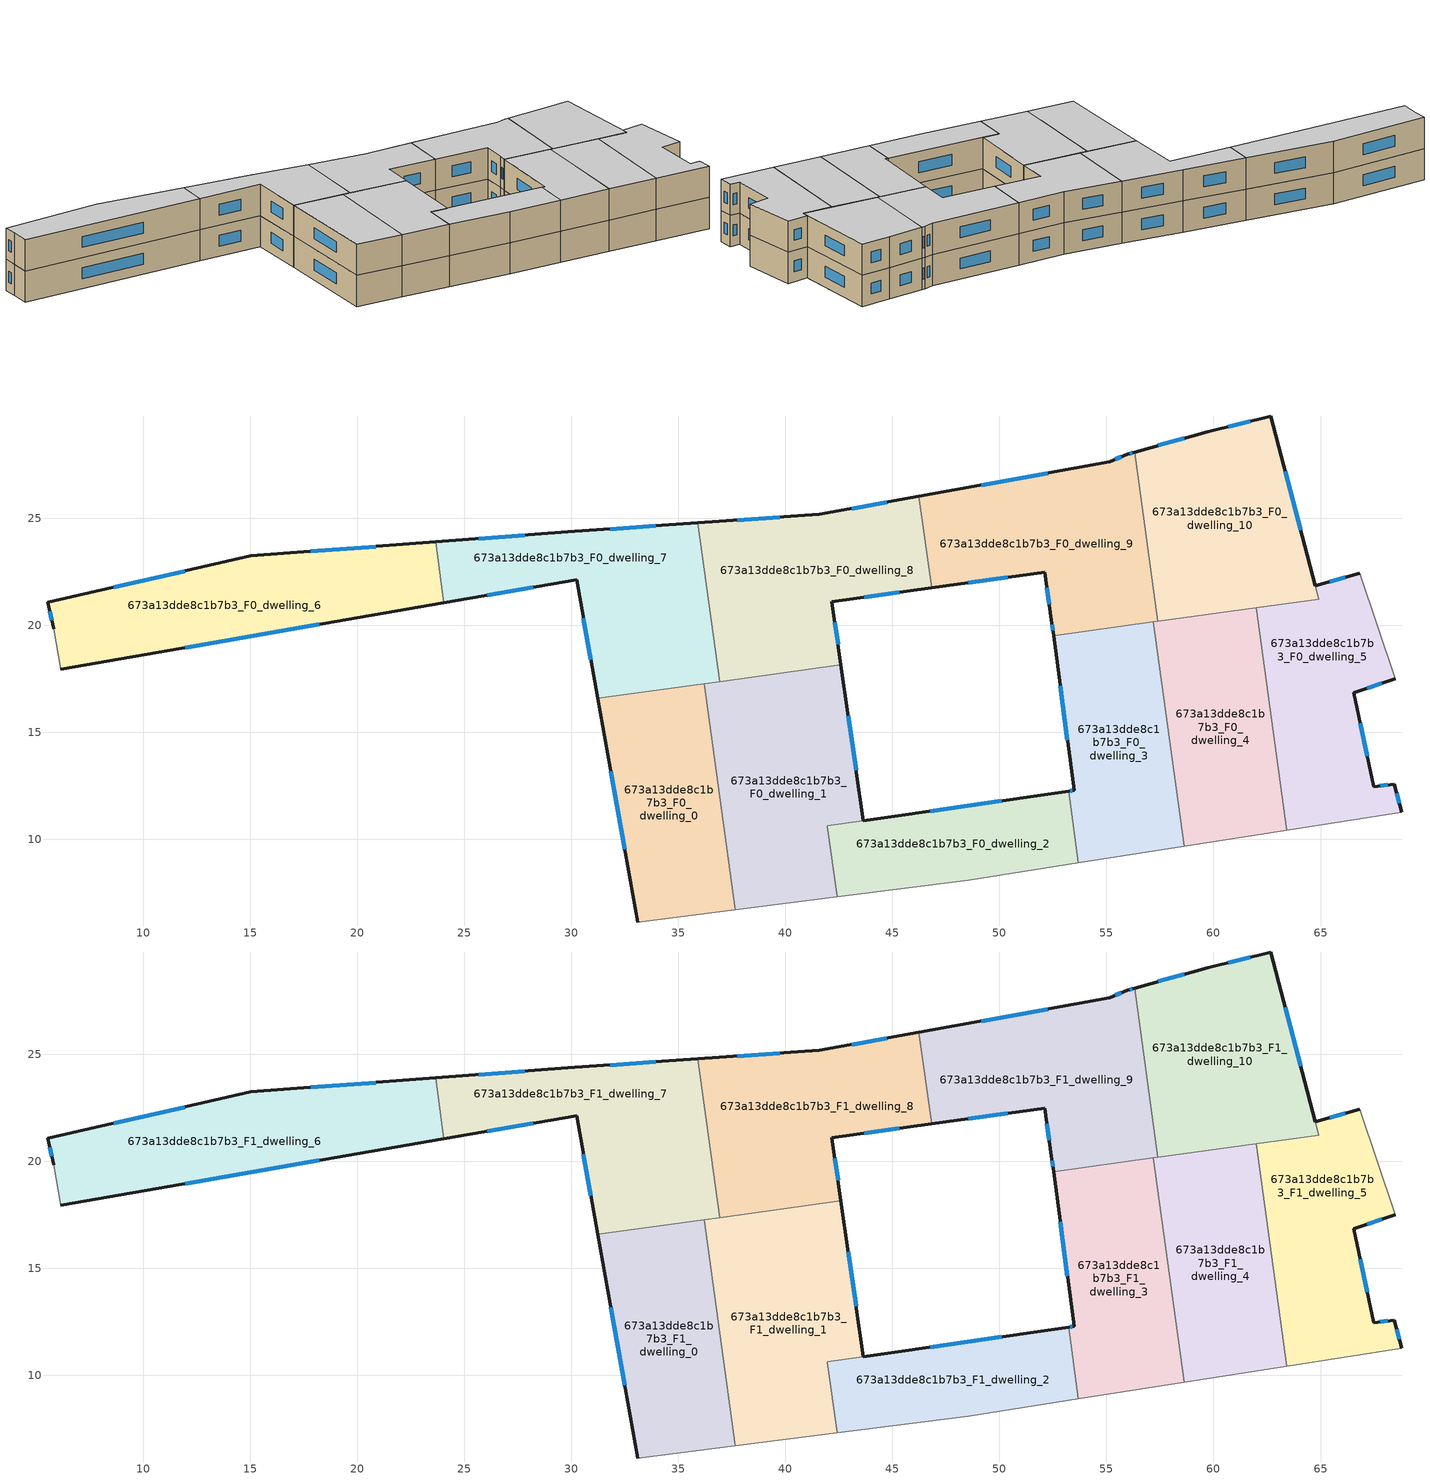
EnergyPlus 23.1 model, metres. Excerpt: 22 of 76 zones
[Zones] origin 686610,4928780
673a13dde8c1b7b3_F0_dwelling_0
 floor ground (EU_floor_Construction): 36.22,17.27 37.67,6.71 33.11,6.13 31.24,16.58 z0
 wall outside (EU_wall_Construction): 31.24,16.58 33.11,6.13 z0:3
 wall to 673a13dde8c1b7b3_F0_dwelling_1 (EU_wall_Construction): 37.67,6.71 36.22,17.27 z0:3
 wall adiabatic (EU_wall_Construction): 33.11,6.13 37.67,6.71 z0:3
 wall to 673a13dde8c1b7b3_F0_dwelling_7 (EU_wall_Construction): 36.22,17.27 31.24,16.58 z0:3
 window (EU_Window_Construction): 31.85,13.18 32.5,9.53 z0.98:2.02
673a13dde8c1b7b3_F0_dwelling_1
 floor ground (EU_floor_Construction): 42.6,18.14 43.64,10.86 41.96,10.62 42.41,7.31 37.67,6.71 36.22,17.27 z0
 wall outside (EU_wall_Construction): 43.64,10.86 42.6,18.14 z0:3
 wall to 673a13dde8c1b7b3_F0_dwelling_2 (EU_wall_Construction): 41.96,10.62 43.64,10.86 / 42.41,7.31 41.96,10.61 z0:3
 wall adiabatic (EU_wall_Construction): 37.67,6.71 42.41,7.31 z0:3
 wall to 673a13dde8c1b7b3_F0_dwelling_8 (EU_wall_Construction): 42.6,18.14 36.93,17.37 z0:3
 wall to 673a13dde8c1b7b3_F0_dwelling_7 (EU_wall_Construction): 36.93,17.37 36.22,17.27 z0:3
 window (EU_Window_Construction): 43.3,13.23 42.94,15.77 z0.98:2.02
673a13dde8c1b7b3_F0_dwelling_10
 floor ground (EU_floor_Construction): 62.67,29.77 64.93,21.21 57.4,20.17 56.32,28.08 59.74,29.04 z0
 wall outside (EU_wall_Construction): 64.76,21.84 62.67,29.77 59.74,29.04 56.32,28.08 z0:3
 wall to 673a13dde8c1b7b3_F0_dwelling_9 (EU_wall_Construction): 56.32,28.08 57.4,20.17 z0:3
 wall to 673a13dde8c1b7b3_F0_dwelling_5 (EU_wall_Construction): 64.93,21.21 64.76,21.84 / 62.01,20.81 64.92,21.21 z0:3
 wall to 673a13dde8c1b7b3_F0_dwelling_4 (EU_wall_Construction): 57.4,20.17 62.01,20.81 z0:3
 window (EU_Window_Construction): 58.63,28.73 57.43,28.39 / 61.72,29.53 60.69,29.28 / 64.08,24.42 63.35,27.19 z0.98:2.02
673a13dde8c1b7b3_F0_dwelling_2
 floor ground (EU_floor_Construction): 53.23,12.24 53.69,8.89 48.54,8.08 42.41,7.31 41.96,10.61 z0
 wall outside (EU_wall_Construction): 53.23,12.24 43.65,10.86 z0:3
 wall to 673a13dde8c1b7b3_F0_dwelling_3 (EU_wall_Construction): 53.69,8.89 53.23,12.24 z0:3
 wall adiabatic (EU_wall_Construction): 42.41,7.31 48.54,8.08 53.69,8.89 z0:3
 window (EU_Window_Construction): 50.11,11.79 46.76,11.31 z0.98:2.02
673a13dde8c1b7b3_F0_dwelling_3
 floor ground (EU_floor_Construction): 57.2,20.15 58.64,9.67 53.69,8.89 53.23,12.24 53.49,12.28 52.53,19.51 z0
 wall outside (EU_wall_Construction): 52.53,19.51 53.49,12.28 53.23,12.24 z0:3
 wall to 673a13dde8c1b7b3_F0_dwelling_4 (EU_wall_Construction): 58.64,9.67 57.2,20.15 z0:3
 wall adiabatic (EU_wall_Construction): 53.69,8.89 58.64,9.67 z0:3
 wall to 673a13dde8c1b7b3_F0_dwelling_9 (EU_wall_Construction): 57.2,20.15 52.53,19.51 z0:3
 window (EU_Window_Construction): 52.84,17.16 53.18,14.63 / 53.41,12.27 53.32,12.26 z0.98:2.02
673a13dde8c1b7b3_F0_dwelling_4
 floor ground (EU_floor_Construction): 62.01,20.81 63.43,10.42 58.64,9.67 57.2,20.15 z0
 wall to 673a13dde8c1b7b3_F0_dwelling_5 (EU_wall_Construction): 63.43,10.42 62.01,20.81 z0:3
 wall adiabatic (EU_wall_Construction): 58.64,9.67 63.43,10.42 z0:3
 wall to 673a13dde8c1b7b3_F0_dwelling_9 (EU_wall_Construction): 57.4,20.18 57.2,20.15 z0:3
673a13dde8c1b7b3_F0_dwelling_5
 floor ground (EU_floor_Construction): 66.83,22.43 68.49,17.5 66.55,16.85 67.48,12.45 68.44,12.57 68.8,11.26 63.43,10.42 62.01,20.81 64.93,21.21 64.76,21.84 z0
 wall outside (EU_wall_Construction): 66.83,22.43 64.76,21.84 / 68.8,11.26 68.44,12.57 67.48,12.45 66.55,16.85 68.49,17.5 z0:3
 wall adiabatic (EU_wall_Construction): 63.43,10.42 68.8,11.26 / 68.49,17.5 66.83,22.43 z0:3
 window (EU_Window_Construction): 66.16,22.24 65.44,22.03 / 67.18,17.06 67.86,17.29 / 67.18,13.88 66.85,15.42 / 68.13,12.53 67.79,12.49 / 68.68,11.69 68.56,12.14 z0.98:2.02
673a13dde8c1b7b3_F0_dwelling_6
 floor ground (EU_floor_Construction): 23.66,23.88 24.05,21.05 6.15,17.94 5.81,19.82 5.53,21.06 15.02,23.23 z0
 wall outside (EU_wall_Construction): 6.15,17.94 24.05,21.05 / 23.66,23.88 15.02,23.23 5.53,21.06 5.81,19.82 z0:3
 wall adiabatic (EU_wall_Construction): 5.81,19.82 6.15,17.94 z0:3
 wall to 673a13dde8c1b7b3_F0_dwelling_7 (EU_wall_Construction): 24.05,21.05 23.66,23.88 z0:3
 window (EU_Window_Construction): 11.97,18.95 18.23,20.04 / 5.62,20.66 5.72,20.23 / 11.94,22.53 8.62,21.77 / 20.85,23.67 17.83,23.44 z0.98:2.02
673a13dde8c1b7b3_F0_dwelling_7
 floor ground (EU_floor_Construction): 35.92,24.78 36.93,17.37 31.24,16.58 30.24,22.12 24.05,21.05 23.66,23.88 29.84,24.35 z0
 wall outside (EU_wall_Construction): 24.05,21.05 30.24,22.12 31.24,16.58 / 35.92,24.78 29.84,24.35 23.66,23.88 z0:3
 wall to 673a13dde8c1b7b3_F0_dwelling_8 (EU_wall_Construction): 36.93,17.37 35.92,24.78 z0:3
 window (EU_Window_Construction): 30.57,20.32 30.91,18.38 / 26.06,21.4 28.23,21.77 / 27.83,24.2 25.67,24.04 / 33.94,24.64 31.82,24.49 z0.98:2.02
673a13dde8c1b7b3_F0_dwelling_8
 floor ground (EU_floor_Construction): 46.24,26.01 46.83,21.74 42.17,21.1 42.6,18.14 36.93,17.37 35.92,24.78 41.58,25.17 z0
 wall outside (EU_wall_Construction): 42.6,18.14 42.17,21.1 46.83,21.74 / 46.24,26.01 41.58,25.17 35.92,24.78 z0:3
 wall to 673a13dde8c1b7b3_F0_dwelling_9 (EU_wall_Construction): 46.83,21.74 46.24,26.01 z0:3
 window (EU_Window_Construction): 43.69,21.31 45.31,21.53 / 42.46,19.1 42.31,20.14 / 39.74,25.04 37.76,24.9 / 44.73,25.74 43.1,25.44 z0.98:2.02
673a13dde8c1b7b3_F0_dwelling_9
 floor ground (EU_floor_Construction): 56.32,28.08 57.4,20.17 52.53,19.51 52.43,20.26 52.11,22.46 46.83,21.74 46.24,26.01 55.15,27.62 55.96,27.98 z0
 wall outside (EU_wall_Construction): 46.83,21.74 52.11,22.46 52.43,20.26 52.53,19.51 / 56.32,28.08 55.96,27.98 55.15,27.62 46.24,26.01 z0:3
 window (EU_Window_Construction): 52.46,20.02 52.5,19.75 / 52.22,21.75 52.33,20.98 / 48.55,21.97 50.39,22.23 / 52.25,27.1 49.14,26.54 / 55.7,27.86 55.42,27.74 / 56.2,28.05 56.08,28.01 z0.98:2.02
673a13dde8c1b7b3_F1_dwelling_0
 floor to 673a13dde8c1b7b3_F0_dwelling_0 (EU_floor_Construction): 36.22,17.27 37.67,6.71 33.11,6.13 31.24,16.58 z3
 wall outside (EU_wall_Construction): 31.24,16.58 33.11,6.13 z3:6
 wall to 673a13dde8c1b7b3_F1_dwelling_1 (EU_wall_Construction): 37.67,6.71 36.22,17.27 z3:6
 wall adiabatic (EU_wall_Construction): 33.11,6.13 37.67,6.71 z3:6
 wall to 673a13dde8c1b7b3_F1_dwelling_7 (EU_wall_Construction): 36.22,17.27 31.24,16.58 z3:6
 window (EU_Window_Construction): 31.85,13.18 32.5,9.53 z3.98:5.02
 ceiling to 673a13dde8c1b7b3_F2_dwelling_0 (EU_floor_Construction): 37.67,6.71 36.22,17.27 31.24,16.58 33.11,6.13 z6
673a13dde8c1b7b3_F1_dwelling_1
 floor to 673a13dde8c1b7b3_F0_dwelling_1 (EU_floor_Construction): 42.6,18.14 43.64,10.86 41.96,10.62 42.41,7.31 37.67,6.71 36.22,17.27 z3
 wall outside (EU_wall_Construction): 43.64,10.86 42.6,18.14 z3:6
 wall to 673a13dde8c1b7b3_F1_dwelling_2 (EU_wall_Construction): 41.96,10.62 43.64,10.86 / 42.41,7.31 41.96,10.61 z3:6
 wall adiabatic (EU_wall_Construction): 37.67,6.71 42.41,7.31 z3:6
 wall to 673a13dde8c1b7b3_F1_dwelling_8 (EU_wall_Construction): 42.6,18.14 36.93,17.37 z3:6
 wall to 673a13dde8c1b7b3_F1_dwelling_7 (EU_wall_Construction): 36.93,17.37 36.22,17.27 z3:6
 window (EU_Window_Construction): 43.3,13.23 42.94,15.77 z3.98:5.02
 ceiling to 673a13dde8c1b7b3_F2_dwelling_1 (EU_floor_Construction): 42.41,7.31 41.96,10.62 43.64,10.86 42.6,18.14 36.22,17.27 37.67,6.71 z6
673a13dde8c1b7b3_F1_dwelling_10
 floor to 673a13dde8c1b7b3_F0_dwelling_10 (EU_floor_Construction): 62.67,29.77 64.92,21.21 57.4,20.17 56.32,28.08 59.74,29.04 z3
 wall outside (EU_wall_Construction): 64.76,21.84 62.67,29.77 59.74,29.04 56.32,28.08 z3:6
 wall to 673a13dde8c1b7b3_F1_dwelling_9 (EU_wall_Construction): 56.32,28.08 57.4,20.17 z3:6
 wall to 673a13dde8c1b7b3_F1_dwelling_5 (EU_wall_Construction): 64.93,21.21 64.76,21.84 / 62.01,20.81 64.92,21.21 z3:6
 wall to 673a13dde8c1b7b3_F1_dwelling_4 (EU_wall_Construction): 57.4,20.17 62.01,20.81 z3:6
 window (EU_Window_Construction): 58.63,28.73 57.43,28.39 / 61.72,29.53 60.69,29.28 / 64.08,24.42 63.35,27.19 z3.98:5.02
 ceiling to 673a13dde8c1b7b3_F2_dwelling_10 (EU_floor_Construction): 64.92,21.21 62.67,29.77 59.74,29.04 56.32,28.08 57.4,20.17 z6
673a13dde8c1b7b3_F1_dwelling_2
 floor to 673a13dde8c1b7b3_F0_dwelling_2 (EU_floor_Construction): 53.23,12.24 53.69,8.89 48.54,8.08 42.41,7.31 41.96,10.61 z3
 wall outside (EU_wall_Construction): 53.23,12.24 43.65,10.86 z3:6
 wall to 673a13dde8c1b7b3_F1_dwelling_3 (EU_wall_Construction): 53.69,8.89 53.23,12.24 z3:6
 wall adiabatic (EU_wall_Construction): 42.41,7.31 48.54,8.08 53.69,8.89 z3:6
 window (EU_Window_Construction): 50.11,11.79 46.76,11.31 z3.98:5.02
 ceiling to 673a13dde8c1b7b3_F2_dwelling_2 (EU_floor_Construction): 53.69,8.89 53.23,12.24 41.96,10.61 42.41,7.31 48.54,8.08 z6
673a13dde8c1b7b3_F1_dwelling_3
 floor to 673a13dde8c1b7b3_F0_dwelling_3 (EU_floor_Construction): 57.2,20.15 58.64,9.67 53.69,8.89 53.23,12.24 53.49,12.28 52.53,19.51 z3
 wall outside (EU_wall_Construction): 52.53,19.51 53.49,12.28 53.23,12.24 z3:6
 wall to 673a13dde8c1b7b3_F1_dwelling_4 (EU_wall_Construction): 58.64,9.67 57.2,20.15 z3:6
 wall adiabatic (EU_wall_Construction): 53.69,8.89 58.64,9.67 z3:6
 wall to 673a13dde8c1b7b3_F1_dwelling_9 (EU_wall_Construction): 57.2,20.15 52.53,19.51 z3:6
 window (EU_Window_Construction): 52.84,17.16 53.18,14.63 / 53.41,12.27 53.32,12.26 z3.98:5.02
 ceiling to 673a13dde8c1b7b3_F2_dwelling_3 (EU_floor_Construction): 58.64,9.67 57.2,20.15 52.53,19.51 53.49,12.28 53.23,12.24 53.69,8.89 z6
673a13dde8c1b7b3_F1_dwelling_4
 floor to 673a13dde8c1b7b3_F0_dwelling_4 (EU_floor_Construction): 62.01,20.81 63.43,10.42 58.64,9.67 57.2,20.15 z3
 wall to 673a13dde8c1b7b3_F1_dwelling_5 (EU_wall_Construction): 63.43,10.42 62.01,20.81 z3:6
 wall adiabatic (EU_wall_Construction): 58.64,9.67 63.43,10.42 z3:6
 wall to 673a13dde8c1b7b3_F1_dwelling_9 (EU_wall_Construction): 57.4,20.18 57.2,20.15 z3:6
 ceiling to 673a13dde8c1b7b3_F2_dwelling_4 (EU_floor_Construction): 63.43,10.42 62.01,20.81 57.2,20.15 58.64,9.67 z6
673a13dde8c1b7b3_F1_dwelling_5
 floor to 673a13dde8c1b7b3_F0_dwelling_5 (EU_floor_Construction): 66.83,22.43 68.49,17.5 66.55,16.85 67.48,12.45 68.44,12.57 68.8,11.26 63.43,10.42 62.01,20.81 64.93,21.21 64.76,21.84 z3
 wall outside (EU_wall_Construction): 66.83,22.43 64.76,21.84 / 68.8,11.26 68.44,12.57 67.48,12.45 66.55,16.85 68.49,17.5 z3:6
 wall adiabatic (EU_wall_Construction): 63.43,10.42 68.8,11.26 / 68.49,17.5 66.83,22.43 z3:6
 window (EU_Window_Construction): 66.16,22.24 65.44,22.03 / 67.18,17.06 67.86,17.29 / 67.18,13.88 66.85,15.42 / 68.13,12.53 67.79,12.49 / 68.68,11.69 68.56,12.14 z3.98:5.02
 ceiling to 673a13dde8c1b7b3_F2_dwelling_5 (EU_floor_Construction): 68.8,11.26 68.44,12.57 67.48,12.45 66.55,16.85 68.49,17.5 66.83,22.43 64.76,21.84 64.93,21.21 62.01,20.81 63.43,10.42 z6
673a13dde8c1b7b3_F1_dwelling_6
 floor to 673a13dde8c1b7b3_F0_dwelling_6 (EU_floor_Construction): 23.66,23.88 24.05,21.05 6.15,17.94 5.81,19.82 5.53,21.06 15.02,23.23 z3
 wall outside (EU_wall_Construction): 6.15,17.94 24.05,21.05 / 23.66,23.88 15.02,23.23 5.53,21.06 5.81,19.82 z3:6
 wall adiabatic (EU_wall_Construction): 5.81,19.82 6.15,17.94 z3:6
 wall to 673a13dde8c1b7b3_F1_dwelling_7 (EU_wall_Construction): 24.05,21.05 23.66,23.88 z3:6
 window (EU_Window_Construction): 11.97,18.95 18.23,20.04 / 5.62,20.66 5.72,20.23 / 11.94,22.53 8.62,21.77 / 20.85,23.67 17.83,23.44 z3.98:5.02
 ceiling to 673a13dde8c1b7b3_F2_dwelling_6 (EU_floor_Construction): 24.05,21.05 23.66,23.88 15.02,23.23 5.53,21.06 5.81,19.82 6.15,17.94 z6
673a13dde8c1b7b3_F1_dwelling_7
 floor to 673a13dde8c1b7b3_F0_dwelling_7 (EU_floor_Construction): 35.92,24.78 36.93,17.37 31.24,16.58 30.24,22.12 24.05,21.05 23.66,23.88 29.84,24.35 z3
 wall outside (EU_wall_Construction): 24.05,21.05 30.24,22.12 31.24,16.58 / 35.92,24.78 29.84,24.35 23.66,23.88 z3:6
 wall to 673a13dde8c1b7b3_F1_dwelling_8 (EU_wall_Construction): 36.93,17.37 35.92,24.78 z3:6
 window (EU_Window_Construction): 30.57,20.32 30.91,18.38 / 26.06,21.4 28.23,21.77 / 27.83,24.2 25.67,24.04 / 33.94,24.64 31.82,24.49 z3.98:5.02
 ceiling to 673a13dde8c1b7b3_F2_dwelling_7 (EU_floor_Construction): 36.93,17.37 35.92,24.78 29.84,24.35 23.66,23.88 24.05,21.05 30.24,22.12 31.24,16.58 z6
673a13dde8c1b7b3_F1_dwelling_8
 floor to 673a13dde8c1b7b3_F0_dwelling_8 (EU_floor_Construction): 46.24,26.01 46.83,21.74 42.17,21.1 42.6,18.14 36.93,17.37 35.92,24.78 41.58,25.17 z3
 wall outside (EU_wall_Construction): 42.6,18.14 42.17,21.1 46.83,21.74 / 46.24,26.01 41.58,25.17 35.92,24.78 z3:6
 wall to 673a13dde8c1b7b3_F1_dwelling_9 (EU_wall_Construction): 46.83,21.74 46.24,26.01 z3:6
 window (EU_Window_Construction): 43.69,21.31 45.31,21.53 / 42.46,19.1 42.31,20.14 / 39.74,25.04 37.76,24.9 / 44.73,25.74 43.1,25.44 z3.98:5.02
 ceiling to 673a13dde8c1b7b3_F2_dwelling_8 (EU_floor_Construction): 42.6,18.14 42.17,21.1 46.83,21.74 46.24,26.01 41.58,25.17 35.92,24.78 36.93,17.37 z6
673a13dde8c1b7b3_F1_dwelling_9
 floor to 673a13dde8c1b7b3_F0_dwelling_9 (EU_floor_Construction): 56.32,28.08 57.4,20.17 52.53,19.51 52.43,20.26 52.11,22.46 46.83,21.74 46.24,26.01 55.15,27.62 55.96,27.98 z3
 wall outside (EU_wall_Construction): 46.83,21.74 52.11,22.46 52.43,20.26 52.53,19.51 / 56.32,28.08 55.96,27.98 55.15,27.62 46.24,26.01 z3:6
 window (EU_Window_Construction): 52.46,20.02 52.5,19.75 / 52.22,21.75 52.33,20.98 / 48.55,21.97 50.39,22.23 / 52.25,27.1 49.14,26.54 / 55.7,27.86 55.42,27.74 / 56.2,28.05 56.08,28.01 z3.98:5.02
 ceiling to 673a13dde8c1b7b3_F2_dwelling_9 (EU_floor_Construction): 57.4,20.17 56.32,28.08 55.96,27.98 55.15,27.62 46.24,26.01 46.83,21.74 52.11,22.46 52.43,20.26 52.53,19.51 z6
[Building]
EU S2 Campaign: North Axis=0; Terrain=City; Solar Distribution=FullExterior
[Site:Location]
Bologna: Latitude=44.5; Longitude=11.25; Time Zone=1; Elevation=37
[SizingPeriod:WeatherFileDays]
AnnualSizingPeriod: Begin Month=1; Begin Day of Month=1; End Month=12; End Day of Month=31; Day of Week for Start Day=Monday; Use Weather File Daylight Saving Period=No; Use Weather File Rain and Snow Indicators=No
[MATERIAL]
EU_InternalMass_Material: Roughness=MediumRough; Thickness=0.1; Conductivity=1; Density=1800; Specific Heat=900; Thermal Absorptance=0.9; Solar Absorptance=0.7; Visible Absorptance=0.7
[MATERIAL:NOMASS] Roughness=MediumRough; Thermal Absorptance=0.9; Solar Absorptance=0.7; Visible Absorptance=0.7
Name | Thermal Resistance
EU_wall_NoMass | 0.905828
EU_floor_NoMass | 0.67114
[WINDOWMATERIAL:SIMPLEGLAZINGSYSTEM]
EU_Window_SimpleGlazing: UFactor=4.52486; Solar Heat Gain Coefficient=0.85; Visible Transmittance=0.85
[CONSTRUCTION]
EU_wall_Construction: EU_wall_NoMass
EU_floor_Construction: EU_floor_NoMass
EU_Window_Construction: EU_Window_SimpleGlazing
EU_InternalMass_Construction: EU_InternalMass_Material
[ZONE] Type=1; Multiplier=1; Ceiling Height=autocalculate; Floor Area=autocalculate; Part of Total Floor Area=Yes
Name | Volume
673a13dde8c1b7b3_F0_dwelling_0; 673a13dde8c1b7b3_F1_dwelling_0 | 153.408
673a13dde8c1b7b3_F0_dwelling_1; 673a13dde8c1b7b3_F1_dwelling_1 | 190.473
673a13dde8c1b7b3_F0_dwelling_10 | 178.75
673a13dde8c1b7b3_F1_dwelling_10 | 178.685
673a13dde8c1b7b3_F0_dwelling_2; 673a13dde8c1b7b3_F1_dwelling_2 | 116.268
673a13dde8c1b7b3_F0_dwelling_3; 673a13dde8c1b7b3_F1_dwelling_3 | 153.422
673a13dde8c1b7b3_F0_dwelling_4; 673a13dde8c1b7b3_F1_dwelling_4 | 153.416
673a13dde8c1b7b3_F0_dwelling_5; 673a13dde8c1b7b3_F1_dwelling_5 | 158.734
673a13dde8c1b7b3_F0_dwelling_6; 673a13dde8c1b7b3_F1_dwelling_6 | 184.088
673a13dde8c1b7b3_F0_dwelling_7; 673a13dde8c1b7b3_F1_dwelling_7 | 184.092
673a13dde8c1b7b3_F0_dwelling_8; 673a13dde8c1b7b3_F1_dwelling_8 | 184.081
673a13dde8c1b7b3_F0_dwelling_9; 673a13dde8c1b7b3_F1_dwelling_9 | 184.098
[INTERNALMASS] Construction=EU_InternalMass_Construction
Name | Zone or ZoneList | Surface Area
673a13dde8c1b7b3_F0_dwelling_0_EU_InternalMass | 673a13dde8c1b7b3_F0_dwelling_0 | 51.1361
673a13dde8c1b7b3_F0_dwelling_1_EU_InternalMass | 673a13dde8c1b7b3_F0_dwelling_1 | 63.4897
673a13dde8c1b7b3_F0_dwelling_2_EU_InternalMass | 673a13dde8c1b7b3_F0_dwelling_2 | 38.7907
673a13dde8c1b7b3_F0_dwelling_3_EU_InternalMass | 673a13dde8c1b7b3_F0_dwelling_3 | 51.1409
673a13dde8c1b7b3_F0_dwelling_4_EU_InternalMass | 673a13dde8c1b7b3_F0_dwelling_4 | 51.139
673a13dde8c1b7b3_F0_dwelling_5_EU_InternalMass | 673a13dde8c1b7b3_F0_dwelling_5 | 52.9116
673a13dde8c1b7b3_F0_dwelling_6_EU_InternalMass | 673a13dde8c1b7b3_F0_dwelling_6 | 61.3623
673a13dde8c1b7b3_F0_dwelling_7_EU_InternalMass | 673a13dde8c1b7b3_F0_dwelling_7 | 61.3645
673a13dde8c1b7b3_F0_dwelling_8_EU_InternalMass | 673a13dde8c1b7b3_F0_dwelling_8 | 61.36
673a13dde8c1b7b3_F0_dwelling_9_EU_InternalMass | 673a13dde8c1b7b3_F0_dwelling_9 | 61.3654
673a13dde8c1b7b3_F0_dwelling_10_EU_InternalMass | 673a13dde8c1b7b3_F0_dwelling_10 | 59.5878
673a13dde8c1b7b3_F1_dwelling_0_EU_InternalMass | 673a13dde8c1b7b3_F1_dwelling_0 | 51.1361
673a13dde8c1b7b3_F1_dwelling_1_EU_InternalMass | 673a13dde8c1b7b3_F1_dwelling_1 | 63.4897
673a13dde8c1b7b3_F1_dwelling_2_EU_InternalMass | 673a13dde8c1b7b3_F1_dwelling_2 | 38.7907
673a13dde8c1b7b3_F1_dwelling_3_EU_InternalMass | 673a13dde8c1b7b3_F1_dwelling_3 | 51.1409
673a13dde8c1b7b3_F1_dwelling_4_EU_InternalMass | 673a13dde8c1b7b3_F1_dwelling_4 | 51.139
673a13dde8c1b7b3_F1_dwelling_5_EU_InternalMass | 673a13dde8c1b7b3_F1_dwelling_5 | 52.9116
673a13dde8c1b7b3_F1_dwelling_6_EU_InternalMass | 673a13dde8c1b7b3_F1_dwelling_6 | 61.3623
673a13dde8c1b7b3_F1_dwelling_7_EU_InternalMass | 673a13dde8c1b7b3_F1_dwelling_7 | 61.3645
673a13dde8c1b7b3_F1_dwelling_8_EU_InternalMass | 673a13dde8c1b7b3_F1_dwelling_8 | 61.36
673a13dde8c1b7b3_F1_dwelling_9_EU_InternalMass | 673a13dde8c1b7b3_F1_dwelling_9 | 61.3654
673a13dde8c1b7b3_F1_dwelling_10_EU_InternalMass | 673a13dde8c1b7b3_F1_dwelling_10 | 59.5878
[OTHEREQUIPMENT] Fuel Type=Electricity; Design Level Calculation Method=Watts/Area; Power per Zone Floor Area=1; Fraction Latent=0; Fraction Radiant=0; Fraction Lost=0; Carbon Dioxide Generation Rate=0; EndUse Subcategory=EU_Step8_InternalGains
Name | Zone or ZoneList or Space or SpaceList | Schedule
EU_Step8_InternalGain_673a13dde8c1b7b3_F0_dwelling_0_f000 | 673a13dde8c1b7b3_F0_dwelling_0 | EU_Step8_GainSchedule_673a13dde8c1b7b3_F0_dwelling_0_f000
EU_Step8_InternalGain_673a13dde8c1b7b3_F0_dwelling_1_f000 | 673a13dde8c1b7b3_F0_dwelling_1 | EU_Step8_GainSchedule_673a13dde8c1b7b3_F0_dwelling_1_f000
EU_Step8_InternalGain_673a13dde8c1b7b3_F0_dwelling_2_f000 | 673a13dde8c1b7b3_F0_dwelling_2 | EU_Step8_GainSchedule_673a13dde8c1b7b3_F0_dwelling_2_f000
EU_Step8_InternalGain_673a13dde8c1b7b3_F0_dwelling_3_f000 | 673a13dde8c1b7b3_F0_dwelling_3 | EU_Step8_GainSchedule_673a13dde8c1b7b3_F0_dwelling_3_f000
EU_Step8_InternalGain_673a13dde8c1b7b3_F0_dwelling_4_f000 | 673a13dde8c1b7b3_F0_dwelling_4 | EU_Step8_GainSchedule_673a13dde8c1b7b3_F0_dwelling_4_f000
EU_Step8_InternalGain_673a13dde8c1b7b3_F0_dwelling_5_f000 | 673a13dde8c1b7b3_F0_dwelling_5 | EU_Step8_GainSchedule_673a13dde8c1b7b3_F0_dwelling_5_f000
EU_Step8_InternalGain_673a13dde8c1b7b3_F0_dwelling_6_f000 | 673a13dde8c1b7b3_F0_dwelling_6 | EU_Step8_GainSchedule_673a13dde8c1b7b3_F0_dwelling_6_f000
EU_Step8_InternalGain_673a13dde8c1b7b3_F0_dwelling_7_f000 | 673a13dde8c1b7b3_F0_dwelling_7 | EU_Step8_GainSchedule_673a13dde8c1b7b3_F0_dwelling_7_f000
EU_Step8_InternalGain_673a13dde8c1b7b3_F0_dwelling_8_f000 | 673a13dde8c1b7b3_F0_dwelling_8 | EU_Step8_GainSchedule_673a13dde8c1b7b3_F0_dwelling_8_f000
EU_Step8_InternalGain_673a13dde8c1b7b3_F0_dwelling_9_f000 | 673a13dde8c1b7b3_F0_dwelling_9 | EU_Step8_GainSchedule_673a13dde8c1b7b3_F0_dwelling_9_f000
EU_Step8_InternalGain_673a13dde8c1b7b3_F0_dwelling_10_f000 | 673a13dde8c1b7b3_F0_dwelling_10 | EU_Step8_GainSchedule_673a13dde8c1b7b3_F0_dwelling_10_f000
EU_Step8_InternalGain_673a13dde8c1b7b3_F1_dwelling_0_f000 | 673a13dde8c1b7b3_F1_dwelling_0 | EU_Step8_GainSchedule_673a13dde8c1b7b3_F1_dwelling_0_f000
EU_Step8_InternalGain_673a13dde8c1b7b3_F1_dwelling_1_f000 | 673a13dde8c1b7b3_F1_dwelling_1 | EU_Step8_GainSchedule_673a13dde8c1b7b3_F1_dwelling_1_f000
EU_Step8_InternalGain_673a13dde8c1b7b3_F1_dwelling_2_f000 | 673a13dde8c1b7b3_F1_dwelling_2 | EU_Step8_GainSchedule_673a13dde8c1b7b3_F1_dwelling_2_f000
EU_Step8_InternalGain_673a13dde8c1b7b3_F1_dwelling_3_f000 | 673a13dde8c1b7b3_F1_dwelling_3 | EU_Step8_GainSchedule_673a13dde8c1b7b3_F1_dwelling_3_f000
EU_Step8_InternalGain_673a13dde8c1b7b3_F1_dwelling_4_f000 | 673a13dde8c1b7b3_F1_dwelling_4 | EU_Step8_GainSchedule_673a13dde8c1b7b3_F1_dwelling_4_f000
EU_Step8_InternalGain_673a13dde8c1b7b3_F1_dwelling_5_f000 | 673a13dde8c1b7b3_F1_dwelling_5 | EU_Step8_GainSchedule_673a13dde8c1b7b3_F1_dwelling_5_f000
EU_Step8_InternalGain_673a13dde8c1b7b3_F1_dwelling_6_f000 | 673a13dde8c1b7b3_F1_dwelling_6 | EU_Step8_GainSchedule_673a13dde8c1b7b3_F1_dwelling_6_f000
EU_Step8_InternalGain_673a13dde8c1b7b3_F1_dwelling_7_f000 | 673a13dde8c1b7b3_F1_dwelling_7 | EU_Step8_GainSchedule_673a13dde8c1b7b3_F1_dwelling_7_f000
EU_Step8_InternalGain_673a13dde8c1b7b3_F1_dwelling_8_f000 | 673a13dde8c1b7b3_F1_dwelling_8 | EU_Step8_GainSchedule_673a13dde8c1b7b3_F1_dwelling_8_f000
EU_Step8_InternalGain_673a13dde8c1b7b3_F1_dwelling_9_f000 | 673a13dde8c1b7b3_F1_dwelling_9 | EU_Step8_GainSchedule_673a13dde8c1b7b3_F1_dwelling_9_f000
EU_Step8_InternalGain_673a13dde8c1b7b3_F1_dwelling_10_f000 | 673a13dde8c1b7b3_F1_dwelling_10 | EU_Step8_GainSchedule_673a13dde8c1b7b3_F1_dwelling_10_f000
[ZONEVENTILATION:DESIGNFLOWRATE] Schedule=EU_AlwaysOn; Design Flow Rate Calculation Method=AirChanges/Hour; Air Changes per Hour=0.73129; Ventilation Type=Natural; Fan Pressure Rise=0; Fan Total Efficiency=1; Constant Term Coefficient=1; Temperature Term Coefficient=0; Velocity Term Coefficient=0; Velocity Squared Term Coefficient=0; Minimum Indoor Temperature=-100; Maximum Indoor Temperature=100; Delta Temperature=-100; Minimum Outdoor Temperature=-100; Maximum Outdoor Temperature=100; Maximum Wind Speed=40
Name | Zone or ZoneList or Space or SpaceList
EU_ConstantAir_673a13dde8c1b7b3_F0_dwelling_0 | 673a13dde8c1b7b3_F0_dwelling_0
EU_ConstantAir_673a13dde8c1b7b3_F0_dwelling_1 | 673a13dde8c1b7b3_F0_dwelling_1
EU_ConstantAir_673a13dde8c1b7b3_F0_dwelling_2 | 673a13dde8c1b7b3_F0_dwelling_2
EU_ConstantAir_673a13dde8c1b7b3_F0_dwelling_3 | 673a13dde8c1b7b3_F0_dwelling_3
EU_ConstantAir_673a13dde8c1b7b3_F0_dwelling_4 | 673a13dde8c1b7b3_F0_dwelling_4
EU_ConstantAir_673a13dde8c1b7b3_F0_dwelling_5 | 673a13dde8c1b7b3_F0_dwelling_5
EU_ConstantAir_673a13dde8c1b7b3_F0_dwelling_6 | 673a13dde8c1b7b3_F0_dwelling_6
EU_ConstantAir_673a13dde8c1b7b3_F0_dwelling_7 | 673a13dde8c1b7b3_F0_dwelling_7
EU_ConstantAir_673a13dde8c1b7b3_F0_dwelling_8 | 673a13dde8c1b7b3_F0_dwelling_8
EU_ConstantAir_673a13dde8c1b7b3_F0_dwelling_9 | 673a13dde8c1b7b3_F0_dwelling_9
EU_ConstantAir_673a13dde8c1b7b3_F0_dwelling_10 | 673a13dde8c1b7b3_F0_dwelling_10
EU_ConstantAir_673a13dde8c1b7b3_F1_dwelling_0 | 673a13dde8c1b7b3_F1_dwelling_0
EU_ConstantAir_673a13dde8c1b7b3_F1_dwelling_1 | 673a13dde8c1b7b3_F1_dwelling_1
EU_ConstantAir_673a13dde8c1b7b3_F1_dwelling_2 | 673a13dde8c1b7b3_F1_dwelling_2
EU_ConstantAir_673a13dde8c1b7b3_F1_dwelling_3 | 673a13dde8c1b7b3_F1_dwelling_3
EU_ConstantAir_673a13dde8c1b7b3_F1_dwelling_4 | 673a13dde8c1b7b3_F1_dwelling_4
EU_ConstantAir_673a13dde8c1b7b3_F1_dwelling_5 | 673a13dde8c1b7b3_F1_dwelling_5
EU_ConstantAir_673a13dde8c1b7b3_F1_dwelling_6 | 673a13dde8c1b7b3_F1_dwelling_6
EU_ConstantAir_673a13dde8c1b7b3_F1_dwelling_7 | 673a13dde8c1b7b3_F1_dwelling_7
EU_ConstantAir_673a13dde8c1b7b3_F1_dwelling_8 | 673a13dde8c1b7b3_F1_dwelling_8
EU_ConstantAir_673a13dde8c1b7b3_F1_dwelling_9 | 673a13dde8c1b7b3_F1_dwelling_9
EU_ConstantAir_673a13dde8c1b7b3_F1_dwelling_10 | 673a13dde8c1b7b3_F1_dwelling_10
[HVACTEMPLATE:THERMOSTAT] Constant Heating Setpoint=20; Constant Cooling Setpoint=50
EU_HeatOnly_673a13dde8c1b7b3_F0_dwelling_0; EU_HeatOnly_673a13dde8c1b7b3_F0_dwelling_1; EU_HeatOnly_673a13dde8c1b7b3_F0_dwelling_2; EU_HeatOnly_673a13dde8c1b7b3_F0_dwelling_3; EU_HeatOnly_673a13dde8c1b7b3_F0_dwelling_4; EU_HeatOnly_673a13dde8c1b7b3_F0_dwelling_5; EU_HeatOnly_673a13dde8c1b7b3_F0_dwelling_6; EU_HeatOnly_673a13dde8c1b7b3_F0_dwelling_7; EU_HeatOnly_673a13dde8c1b7b3_F0_dwelling_8; EU_HeatOnly_673a13dde8c1b7b3_F0_dwelling_9; EU_HeatOnly_673a13dde8c1b7b3_F0_dwelling_10; EU_HeatOnly_673a13dde8c1b7b3_F1_dwelling_0; EU_HeatOnly_673a13dde8c1b7b3_F1_dwelling_1; EU_HeatOnly_673a13dde8c1b7b3_F1_dwelling_2; EU_HeatOnly_673a13dde8c1b7b3_F1_dwelling_3; EU_HeatOnly_673a13dde8c1b7b3_F1_dwelling_4; EU_HeatOnly_673a13dde8c1b7b3_F1_dwelling_5; EU_HeatOnly_673a13dde8c1b7b3_F1_dwelling_6; EU_HeatOnly_673a13dde8c1b7b3_F1_dwelling_7; EU_HeatOnly_673a13dde8c1b7b3_F1_dwelling_8; EU_HeatOnly_673a13dde8c1b7b3_F1_dwelling_9; EU_HeatOnly_673a13dde8c1b7b3_F1_dwelling_10; EU_HeatOnly_673a13dde8c1b7b3_F2_dwelling_0; EU_HeatOnly_673a13dde8c1b7b3_F2_dwelling_1; EU_HeatOnly_673a13dde8c1b7b3_F2_dwelling_2; EU_HeatOnly_673a13dde8c1b7b3_F2_dwelling_3; EU_HeatOnly_673a13dde8c1b7b3_F2_dwelling_4; EU_HeatOnly_673a13dde8c1b7b3_F2_dwelling_5; EU_HeatOnly_673a13dde8c1b7b3_F2_dwelling_6; EU_HeatOnly_673a13dde8c1b7b3_F2_dwelling_7; EU_HeatOnly_673a13dde8c1b7b3_F2_dwelling_8; EU_HeatOnly_673a13dde8c1b7b3_F2_dwelling_9; EU_HeatOnly_673a13dde8c1b7b3_F2_dwelling_10; EU_HeatOnly_673a13dde8c1b7b3_F3_dwelling_0; EU_HeatOnly_673a13dde8c1b7b3_F3_dwelling_1; EU_HeatOnly_673a13dde8c1b7b3_F3_dwelling_2; EU_HeatOnly_673a13dde8c1b7b3_F3_dwelling_3; EU_HeatOnly_673a13dde8c1b7b3_F3_dwelling_4; EU_HeatOnly_673a13dde8c1b7b3_F3_dwelling_5; EU_HeatOnly_673a13dde8c1b7b3_F3_dwelling_6; EU_HeatOnly_673a13dde8c1b7b3_F3_dwelling_7; EU_HeatOnly_673a13dde8c1b7b3_F3_dwelling_8; EU_HeatOnly_673a13dde8c1b7b3_F3_dwelling_9; EU_HeatOnly_673a13dde8c1b7b3_F3_dwelling_10; EU_HeatOnly_673a13dde8c1b7b3_F4_dwelling_0; EU_HeatOnly_673a13dde8c1b7b3_F4_dwelling_1; EU_HeatOnly_673a13dde8c1b7b3_F4_dwelling_2; EU_HeatOnly_673a13dde8c1b7b3_F4_dwelling_3; EU_HeatOnly_673a13dde8c1b7b3_F4_dwelling_4; EU_HeatOnly_673a13dde8c1b7b3_F4_dwelling_5; EU_HeatOnly_673a13dde8c1b7b3_F4_dwelling_6; EU_HeatOnly_673a13dde8c1b7b3_F4_dwelling_7; EU_HeatOnly_673a13dde8c1b7b3_F4_dwelling_8; EU_HeatOnly_673a13dde8c1b7b3_F4_dwelling_9; EU_HeatOnly_673a13dde8c1b7b3_F4_dwelling_10; EU_HeatOnly_673a13dde8c1b7b3_F5_dwelling_0; EU_HeatOnly_673a13dde8c1b7b3_F5_dwelling_1; EU_HeatOnly_673a13dde8c1b7b3_F5_dwelling_2; EU_HeatOnly_673a13dde8c1b7b3_F5_dwelling_3; EU_HeatOnly_673a13dde8c1b7b3_F5_dwelling_4; EU_HeatOnly_673a13dde8c1b7b3_F5_dwelling_5; EU_HeatOnly_673a13dde8c1b7b3_F5_dwelling_6; EU_HeatOnly_673a13dde8c1b7b3_F5_dwelling_7; EU_HeatOnly_673a13dde8c1b7b3_F5_dwelling_8; EU_HeatOnly_673a13dde8c1b7b3_F5_dwelling_9; EU_HeatOnly_673a13dde8c1b7b3_F5_dwelling_10; EU_HeatOnly_673a13dde8c1b7b3_F6_dwelling_0; EU_HeatOnly_673a13dde8c1b7b3_F6_dwelling_1; EU_HeatOnly_673a13dde8c1b7b3_F6_dwelling_2; EU_HeatOnly_673a13dde8c1b7b3_F6_dwelling_3; EU_HeatOnly_673a13dde8c1b7b3_F6_dwelling_4; EU_HeatOnly_673a13dde8c1b7b3_F6_dwelling_5; EU_HeatOnly_673a13dde8c1b7b3_F6_dwelling_6; EU_HeatOnly_673a13dde8c1b7b3_F6_dwelling_7; EU_HeatOnly_673a13dde8c1b7b3_F6_dwelling_8; EU_HeatOnly_673a13dde8c1b7b3_F6_dwelling_9
[HVACTEMPLATE:ZONE:IDEALLOADSAIRSYSTEM] System Availability Schedule=EU_AlwaysOn; Maximum Heating Supply Air Temperature=50; Minimum Cooling Supply Air Temperature=13; Maximum Heating Supply Air Humidity Ratio=0.0156; Minimum Cooling Supply Air Humidity Ratio=0.0077; Heating Limit=NoLimit; Cooling Limit=NoLimit; Heating Availability Schedule=EU_AlwaysOn; Cooling Availability Schedule=EU_CoolingOff; Dehumidification Control Type=ConstantSensibleHeatRatio; Cooling Sensible Heat Ratio=0.7; Dehumidification Setpoint=60; Humidification Control Type=None; Humidification Setpoint=30; Outdoor Air Method=None; Outdoor Air Flow Rate per Person=0.00944; Outdoor Air Flow Rate per Zone Floor Area=0; Outdoor Air Flow Rate per Zone=0; Demand Controlled Ventilation Type=None; Outdoor Air Economizer Type=NoEconomizer; Heat Recovery Type=None; Sensible Heat Recovery Effectiveness=0.7; Latent Heat Recovery Effectiveness=0.65
Name | Template Thermostat
673a13dde8c1b7b3_F0_dwelling_0 | EU_HeatOnly_673a13dde8c1b7b3_F0_dwelling_0
673a13dde8c1b7b3_F0_dwelling_1 | EU_HeatOnly_673a13dde8c1b7b3_F0_dwelling_1
673a13dde8c1b7b3_F0_dwelling_2 | EU_HeatOnly_673a13dde8c1b7b3_F0_dwelling_2
673a13dde8c1b7b3_F0_dwelling_3 | EU_HeatOnly_673a13dde8c1b7b3_F0_dwelling_3
673a13dde8c1b7b3_F0_dwelling_4 | EU_HeatOnly_673a13dde8c1b7b3_F0_dwelling_4
673a13dde8c1b7b3_F0_dwelling_5 | EU_HeatOnly_673a13dde8c1b7b3_F0_dwelling_5
673a13dde8c1b7b3_F0_dwelling_6 | EU_HeatOnly_673a13dde8c1b7b3_F0_dwelling_6
673a13dde8c1b7b3_F0_dwelling_7 | EU_HeatOnly_673a13dde8c1b7b3_F0_dwelling_7
673a13dde8c1b7b3_F0_dwelling_8 | EU_HeatOnly_673a13dde8c1b7b3_F0_dwelling_8
673a13dde8c1b7b3_F0_dwelling_9 | EU_HeatOnly_673a13dde8c1b7b3_F0_dwelling_9
673a13dde8c1b7b3_F0_dwelling_10 | EU_HeatOnly_673a13dde8c1b7b3_F0_dwelling_10
673a13dde8c1b7b3_F1_dwelling_0 | EU_HeatOnly_673a13dde8c1b7b3_F1_dwelling_0
673a13dde8c1b7b3_F1_dwelling_1 | EU_HeatOnly_673a13dde8c1b7b3_F1_dwelling_1
673a13dde8c1b7b3_F1_dwelling_2 | EU_HeatOnly_673a13dde8c1b7b3_F1_dwelling_2
673a13dde8c1b7b3_F1_dwelling_3 | EU_HeatOnly_673a13dde8c1b7b3_F1_dwelling_3
673a13dde8c1b7b3_F1_dwelling_4 | EU_HeatOnly_673a13dde8c1b7b3_F1_dwelling_4
673a13dde8c1b7b3_F1_dwelling_5 | EU_HeatOnly_673a13dde8c1b7b3_F1_dwelling_5
673a13dde8c1b7b3_F1_dwelling_6 | EU_HeatOnly_673a13dde8c1b7b3_F1_dwelling_6
673a13dde8c1b7b3_F1_dwelling_7 | EU_HeatOnly_673a13dde8c1b7b3_F1_dwelling_7
673a13dde8c1b7b3_F1_dwelling_8 | EU_HeatOnly_673a13dde8c1b7b3_F1_dwelling_8
673a13dde8c1b7b3_F1_dwelling_9 | EU_HeatOnly_673a13dde8c1b7b3_F1_dwelling_9
673a13dde8c1b7b3_F1_dwelling_10 | EU_HeatOnly_673a13dde8c1b7b3_F1_dwelling_10
[SIZING:ZONE] Zone Cooling Design Supply Air Temperature Input Method=SupplyAirTemperature; Zone Cooling Design Supply Air Temperature=13; Zone Heating Design Supply Air Temperature Input Method=SupplyAirTemperature; Zone Heating Design Supply Air Temperature=50; Zone Cooling Design Supply Air Humidity Ratio=0.008; Zone Heating Design Supply Air Humidity Ratio=0.008; Cooling Design Air Flow Method=DesignDay; Cooling Design Air Flow Rate=0; Cooling Minimum Air Flow per Zone Floor Area=0.000762; Cooling Minimum Air Flow=0; Cooling Minimum Air Flow Fraction=0.2; Heating Design Air Flow Method=DesignDay; Heating Design Air Flow Rate=0; Heating Maximum Air Flow per Zone Floor Area=0.002032; Heating Maximum Air Flow=0.141576; Heating Maximum Air Flow Fraction=0.3; Account for Dedicated Outdoor Air System=No; Dedicated Outdoor Air System Control Strategy=NeutralSupplyAir; Dedicated Outdoor Air Low Setpoint Temperature for Design=autosize; Dedicated Outdoor Air High Setpoint Temperature for Design=autosize; Zone Load Sizing Method=Sensible Load Only No Latent Load; Zone Latent Cooling Design Supply Air Humidity Ratio Input Method=HumidityRatioDifference; Zone Cooling Design Supply Air Humidity Ratio Difference=0.005; Zone Latent Heating Design Supply Air Humidity Ratio Input Method=HumidityRatioDifference; Zone Humidification Design Supply Air Humidity Ratio Difference=0.005
673a13dde8c1b7b3_F0_dwelling_0; 673a13dde8c1b7b3_F0_dwelling_1; 673a13dde8c1b7b3_F0_dwelling_2; 673a13dde8c1b7b3_F0_dwelling_3; 673a13dde8c1b7b3_F0_dwelling_4; 673a13dde8c1b7b3_F0_dwelling_5; 673a13dde8c1b7b3_F0_dwelling_6; 673a13dde8c1b7b3_F0_dwelling_7; 673a13dde8c1b7b3_F0_dwelling_8; 673a13dde8c1b7b3_F0_dwelling_9; 673a13dde8c1b7b3_F0_dwelling_10; 673a13dde8c1b7b3_F1_dwelling_0; 673a13dde8c1b7b3_F1_dwelling_1; 673a13dde8c1b7b3_F1_dwelling_2; 673a13dde8c1b7b3_F1_dwelling_3; 673a13dde8c1b7b3_F1_dwelling_4; 673a13dde8c1b7b3_F1_dwelling_5; 673a13dde8c1b7b3_F1_dwelling_6; 673a13dde8c1b7b3_F1_dwelling_7; 673a13dde8c1b7b3_F1_dwelling_8; 673a13dde8c1b7b3_F1_dwelling_9; 673a13dde8c1b7b3_F1_dwelling_10
[SCHEDULE:CONSTANT]
Name | Hourly Value
EU_AlwaysOn | 1
EU_CoolingOff | 0
[SCHEDULE:FILE] Column Number=1; Rows to Skip at Top=0; Number of Hours of Data=8760; Column Separator=Comma; Interpolate to Timestep=No; Minutes per Item=60; Adjust Schedule for Daylight Savings=Yes
Name | File
EU_Step8_GainSchedule_673a13dde8c1b7b3_F0_dwelling_0_f000 | ../../schedules/673a13dde8c1b7b3/673a13dde8c1b7b3_F0_dwelling_0_f000_gain.csv
EU_Step8_GainSchedule_673a13dde8c1b7b3_F0_dwelling_1_f000 | ../../schedules/673a13dde8c1b7b3/673a13dde8c1b7b3_F0_dwelling_1_f000_gain.csv
EU_Step8_GainSchedule_673a13dde8c1b7b3_F0_dwelling_2_f000 | ../../schedules/673a13dde8c1b7b3/673a13dde8c1b7b3_F0_dwelling_2_f000_gain.csv
EU_Step8_GainSchedule_673a13dde8c1b7b3_F0_dwelling_3_f000 | ../../schedules/673a13dde8c1b7b3/673a13dde8c1b7b3_F0_dwelling_3_f000_gain.csv
EU_Step8_GainSchedule_673a13dde8c1b7b3_F0_dwelling_4_f000 | ../../schedules/673a13dde8c1b7b3/673a13dde8c1b7b3_F0_dwelling_4_f000_gain.csv
EU_Step8_GainSchedule_673a13dde8c1b7b3_F0_dwelling_5_f000 | ../../schedules/673a13dde8c1b7b3/673a13dde8c1b7b3_F0_dwelling_5_f000_gain.csv
EU_Step8_GainSchedule_673a13dde8c1b7b3_F0_dwelling_6_f000 | ../../schedules/673a13dde8c1b7b3/673a13dde8c1b7b3_F0_dwelling_6_f000_gain.csv
EU_Step8_GainSchedule_673a13dde8c1b7b3_F0_dwelling_7_f000 | ../../schedules/673a13dde8c1b7b3/673a13dde8c1b7b3_F0_dwelling_7_f000_gain.csv
EU_Step8_GainSchedule_673a13dde8c1b7b3_F0_dwelling_8_f000 | ../../schedules/673a13dde8c1b7b3/673a13dde8c1b7b3_F0_dwelling_8_f000_gain.csv
EU_Step8_GainSchedule_673a13dde8c1b7b3_F0_dwelling_9_f000 | ../../schedules/673a13dde8c1b7b3/673a13dde8c1b7b3_F0_dwelling_9_f000_gain.csv
EU_Step8_GainSchedule_673a13dde8c1b7b3_F0_dwelling_10_f000 | ../../schedules/673a13dde8c1b7b3/673a13dde8c1b7b3_F0_dwelling_10_f000_gain.csv
EU_Step8_GainSchedule_673a13dde8c1b7b3_F1_dwelling_0_f000 | ../../schedules/673a13dde8c1b7b3/673a13dde8c1b7b3_F1_dwelling_0_f000_gain.csv
EU_Step8_GainSchedule_673a13dde8c1b7b3_F1_dwelling_1_f000 | ../../schedules/673a13dde8c1b7b3/673a13dde8c1b7b3_F1_dwelling_1_f000_gain.csv
EU_Step8_GainSchedule_673a13dde8c1b7b3_F1_dwelling_2_f000 | ../../schedules/673a13dde8c1b7b3/673a13dde8c1b7b3_F1_dwelling_2_f000_gain.csv
EU_Step8_GainSchedule_673a13dde8c1b7b3_F1_dwelling_3_f000 | ../../schedules/673a13dde8c1b7b3/673a13dde8c1b7b3_F1_dwelling_3_f000_gain.csv
EU_Step8_GainSchedule_673a13dde8c1b7b3_F1_dwelling_4_f000 | ../../schedules/673a13dde8c1b7b3/673a13dde8c1b7b3_F1_dwelling_4_f000_gain.csv
EU_Step8_GainSchedule_673a13dde8c1b7b3_F1_dwelling_5_f000 | ../../schedules/673a13dde8c1b7b3/673a13dde8c1b7b3_F1_dwelling_5_f000_gain.csv
EU_Step8_GainSchedule_673a13dde8c1b7b3_F1_dwelling_6_f000 | ../../schedules/673a13dde8c1b7b3/673a13dde8c1b7b3_F1_dwelling_6_f000_gain.csv
EU_Step8_GainSchedule_673a13dde8c1b7b3_F1_dwelling_7_f000 | ../../schedules/673a13dde8c1b7b3/673a13dde8c1b7b3_F1_dwelling_7_f000_gain.csv
EU_Step8_GainSchedule_673a13dde8c1b7b3_F1_dwelling_8_f000 | ../../schedules/673a13dde8c1b7b3/673a13dde8c1b7b3_F1_dwelling_8_f000_gain.csv
EU_Step8_GainSchedule_673a13dde8c1b7b3_F1_dwelling_9_f000 | ../../schedules/673a13dde8c1b7b3/673a13dde8c1b7b3_F1_dwelling_9_f000_gain.csv
EU_Step8_GainSchedule_673a13dde8c1b7b3_F1_dwelling_10_f000 | ../../schedules/673a13dde8c1b7b3/673a13dde8c1b7b3_F1_dwelling_10_f000_gain.csv
